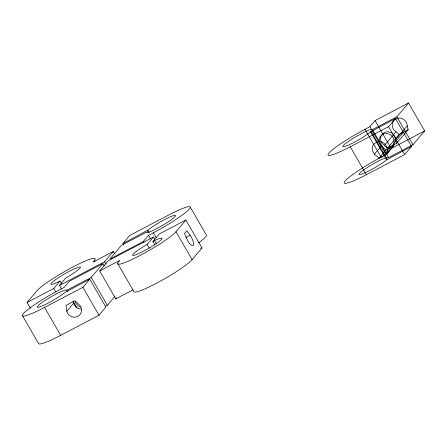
<?xml version="1.0" encoding="UTF-8"?>
<svg xmlns="http://www.w3.org/2000/svg" width="447" height="447" viewBox="0 0 447 447"><rect width="100%" height="100%" fill="white"/><g stroke="black" fill="none" stroke-linecap="round" stroke-linejoin="round"><path stroke-width="0.67" d="M387.281 149.494L386.823 154.059L393.684 145.923L394.142 141.358A7.711 7.264 40.1 0 0 383.666 133.971A7.711 7.264 40.1 0 0 381.341 146.001L374.48 154.137L378.995 158.171L387.851 153.517L387.281 149.494A7.711 7.264 40.1 0 0 376.804 142.112A7.711 7.264 40.1 0 0 374.48 154.137M30.525 308.396L27.094 302.451L36.95 290.762A34.101 4.096 -30 0 1 73.001 266.954A34.101 4.096 -30 0 1 94.289 260.646L94.976 261.836M27.094 302.451L53.757 288.449L60.054 280.984L61.423 283.359M61.53 289.008L59.473 285.449L65.765 277.984A17.053 2.051 -30 0 0 79.477 267.027A17.053 2.051 -30 0 0 55.992 279.364A17.053 2.051 -30 0 0 58.345 281.878L60.054 280.984M94.289 260.646L93.037 262.132L113.247 251.516L114.6 253.857M104.229 266.043L102.838 263.629L69.391 281.202L64.189 287.371L59.328 289.919A34.101 4.096 -30 0 0 23.283 313.727A34.101 4.096 -30 0 0 44.571 307.419L82.879 287.298L89.741 279.157L105.866 307.083L98.999 315.219L60.697 335.339A34.101 4.096 -30 0 1 38.47 343.402L22.35 315.481M89.741 279.157L64.843 292.528A17.053 2.051 -30 0 1 40.711 306.569A17.053 2.051 -30 0 1 46.751 299.406A17.053 2.051 -30 0 1 66.754 290.265L91.216 277.414L102.838 263.629M59.473 285.449L104.643 261.718L113.247 251.516M132.96 289.885L115.812 298.892L99.692 270.971L108.297 260.763L153.472 237.039L154.841 239.413M122.931 243.559L129.792 235.424L168.1 215.303A34.101 4.096 -30 0 1 189.394 208.989A34.101 4.096 -30 0 1 153.343 232.798L148.482 235.351L143.286 241.52L109.833 259.087L121.461 245.302L145.923 232.457A17.053 2.051 -30 0 0 165.921 223.316A17.053 2.051 -30 0 0 171.966 216.147A17.053 2.051 -30 0 0 147.834 230.188L122.931 243.559L123.618 244.749M66.804 311.341L65.96 305.385L74.817 300.73L79.331 304.765A7.711 7.264 40.1 0 1 77.89 316.403A7.711 7.264 40.1 0 1 66.804 311.341L73.671 303.206L73.392 301.267M154.947 245.068L152.885 241.503L154.595 240.603A17.053 2.051 -30 0 1 156.947 243.118A17.053 2.051 -30 0 1 133.463 255.455A17.053 2.051 -30 0 1 147.175 244.503L153.472 237.039M152.885 241.503L159.182 234.038L185.846 220.03L201.971 247.951L192.109 259.64A34.101 4.096 -30 0 1 159.87 281.409A34.101 4.096 -30 0 1 133.837 291.511L117.717 263.59M105.498 306.301L107.336 305.34L114.935 296.327M115.812 298.892L116.673 297.87M99.692 270.971L119.902 260.355L118.651 261.836A34.101 4.096 -30 0 0 139.945 255.528A34.101 4.096 -30 0 0 175.989 231.719L185.846 220.03M395.433 118.522L388.572 126.657L350.264 146.778A34.101 4.096 -30 0 1 328.975 153.086A34.101 4.096 -30 0 1 365.02 129.284L369.881 126.73L375.083 120.561L408.53 102.994L424.65 130.915L413.028 144.699L388.566 157.545A17.053 2.051 -30 0 0 368.563 166.686A17.053 2.051 -30 0 0 362.517 173.855A17.053 2.051 -30 0 0 386.655 159.814L411.553 146.443L395.433 118.522L370.535 131.887A17.053 2.051 -30 0 1 346.397 145.934A17.053 2.051 -30 0 1 352.443 138.766A17.053 2.051 -30 0 1 372.44 129.624L396.902 116.779L408.53 102.994M384.381 145.515L396.008 131.731A7.711 7.264 40.1 0 1 395.88 118.835A7.711 7.264 40.1 0 1 407.239 125.83L408.122 129.691L396.5 143.47L387.476 148.214L384.381 145.515A7.711 7.264 40.1 0 1 384.258 132.619A7.711 7.264 40.1 0 1 395.612 139.615L396.5 143.47M378.995 158.171L385.856 150.036L393.684 145.923M387.476 148.214L399.098 134.43L408.122 129.691M395.612 139.615L407.239 125.83M383.582 155.763L390.443 147.627M391.913 145.878L403.535 132.1M411.553 146.443L404.691 154.578L366.384 174.699A34.101 4.096 -30 0 1 345.095 181.013A34.101 4.096 -30 0 1 381.14 157.204L386.001 154.651L391.203 148.482L424.65 130.915M185.829 237.424L190.07 235.195L186.801 230.792L184.522 233.496L186.846 239.016A7.711 2.419 62.3 0 0 193.277 245.453A7.711 2.419 62.3 0 0 190.07 235.195M200.759 248.588L201.971 247.951M396.008 131.731L399.098 134.43M381.341 146.001L385.856 150.036M396.902 116.779L413.028 144.699M388.572 126.657L404.691 154.578M375.083 120.561L391.203 148.482M372.44 129.624L388.566 157.545M369.881 126.73L386.001 154.651M370.971 131.368L387.091 159.288M370.535 131.887L386.655 159.814M365.02 129.284L381.14 157.204M350.264 146.778L366.384 174.699M190.327 207.24L206.447 235.161A34.101 4.096 -30 0 1 198.574 242.872M175.989 231.719L192.109 259.64M153.343 232.798L156.087 237.553M154.595 240.603L156.31 243.576M147.834 230.188L149.203 232.569M147.393 230.708L148.421 232.49M148.482 235.351L150.544 238.916M147.175 244.503L149.231 248.068M143.286 241.52L143.956 242.687M104.643 261.718L106.034 264.132M91.216 277.414L107.336 305.34M82.879 287.298L98.999 315.219M66.754 290.265L67.441 291.455M72.928 300.96L77.04 308.089M53.757 288.449L55.814 292.014M44.571 307.419L60.697 335.339M80.996 309.078A7.711 7.264 40.1 0 1 73.671 303.206M80.516 306.988A7.711 7.264 40.1 0 1 75.141 301.462"/></g></svg>
